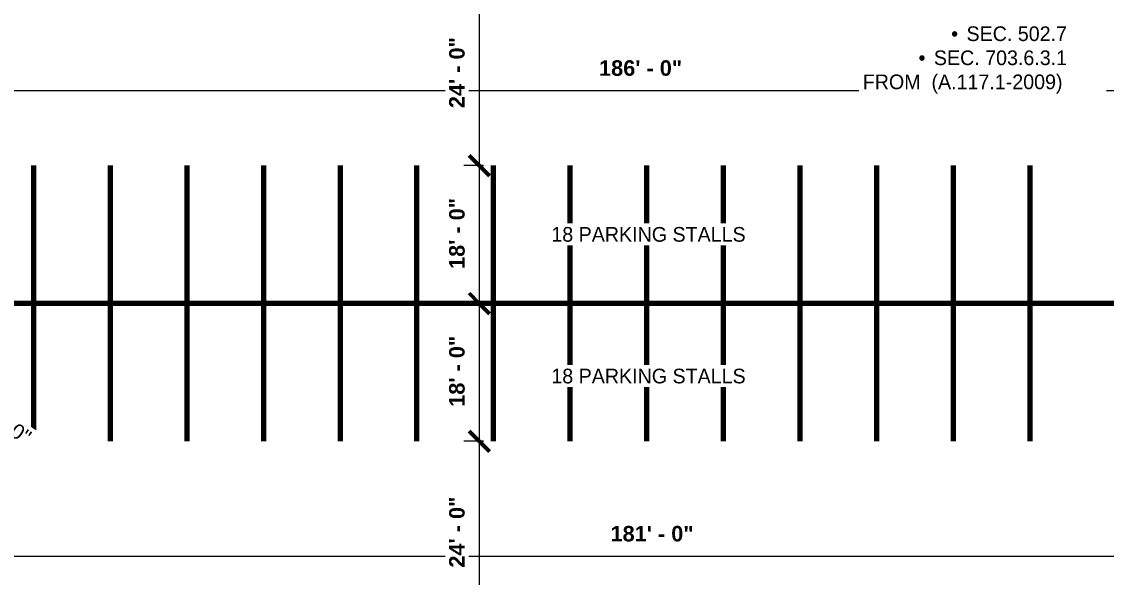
# Model space of a CAD drawing. Header units: inches. Extents: x 20001 to 27263, y -26025 to -18997.
# Drawn here: x 24100 to 25798, y -24605 to -23735 of the extents above; entities that cross this region are included whole.
import ezdxf

# ---------------------------------------------------------------- set-up
doc = ezdxf.new("R2010")
doc.units = ezdxf.units.IN
doc.header["$MEASUREMENT"] = 0
for name, color, linetype, lineweight in [('A-ANNO-DIMS', 211, 'Continuous', 9), ('A-ANNO-DIMS-256', 211, 'Continuous', 9), ('G-ANNO-TEXT', 231, 'Continuous', 9), ('PAINT', 190, 'Continuous', 70)]:
    doc.layers.add(name, color=color, linetype=linetype, lineweight=lineweight)
doc.styles.add('Arial_2', font='arial.ttf', dxfattribs={"height": 23.60479})
doc.styles.add('Arial_B', font='arialbd.ttf', dxfattribs={"height": 24.354149})
doc.styles.add('Century Gothic', font='GOTHIC.TTF', dxfattribs={"height": 22.993789})
doc.dimstyles.new('Arrow_-_3_32__Arial', dxfattribs={"dimscale": 12, "dimtxt": 24, "dimasz": 2.666667, "dimexe": 2, "dimexo": 0, "dimgap": 1.333333, "dimtad": 1, "dimjust": 3, "dimdec": 3, "dimrnd": 0.125, "dimzin": 1, "dimdsep": 46, "dimlunit": 4, "dimtxsty": 'Arial_2', "dimblk1": 'OPEN30', "dimblk2": 'OPEN30', "dimsah": 1, "dimcen": 0.09, "dimazin": 0, "dimtfac": 1, "dimtdec": 4, "dimtix": 1, "dimtmove": 0, "dimatfit": 2, "dimfxl": 1, "dimtvp": 1, "dimtfill": 1, "dimfrac": 2, "dimtolj": 1, "dimtzin": 0, "dimlwd": 50, "dimlwe": 50, "dimarcsym": 2})
doc.dimstyles.new('OD_Dimension_1', dxfattribs={"dimscale": 12, "dimtxt": 24, "dimasz": 2.666667, "dimexe": 2, "dimexo": 1.333333, "dimgap": 1.333333, "dimtad": 1, "dimdec": 3, "dimrnd": 0.125, "dimzin": 1, "dimdsep": 46, "dimlunit": 4, "dimtxsty": 'Arial_B', "dimblk1": 'OBLIQUE', "dimblk2": 'OBLIQUE', "dimsah": 1, "dimcen": 0.09, "dimdle": 2, "dimazin": 0, "dimtfac": 1, "dimtdec": 4, "dimtix": 1, "dimtmove": 0, "dimatfit": 3, "dimfxl": 1, "dimtvp": 1, "dimtfill": 1, "dimfrac": 2, "dimtolj": 1, "dimtzin": 0, "dimlwd": 13, "dimlwe": 13, "dimarcsym": 2})

# ---------------------------------------------------------------- blocks, each defined once
blk = doc.blocks.new('DIMBLOCK11-Site Plan - Phase 1')
at = {"layer": 'A-ANNO-DIMS-256', "lineweight": 50}
for p, q in [((23966.8, -24378.2), (23958.2, -24333.8)), ((23984.7, -24351.7), (23940.3, -24360.3)), ((23992.3, -24376.2), (23961, -24365.4)), ((23962.5, -24356), (23992.3, -24376.2)), ((23992.3, -24376.2), (23970.6, -24351.2))]:
    blk.add_line(p, q, dxfattribs=at)
blk.add_arc((23962.5, -24356), 36, 287.7411, 4.1355, dxfattribs=at)
blk.add_ellipse((24009.8, -24388), major_axis=(31.2, 46.1), ratio=0.701238, start_param=0, end_param=1.570796, dxfattribs=at)
at = {"layer": 'A-ANNO-DIMS-256', "color": 0, "lineweight": 50, "insert": (24047.8, -24331.8), "char_height": 23.6, "width": 100.578, "attachment_point": 1, "rotation": 325.9383, "line_spacing_factor": 0.938532, "style": 'Arial_2', "bg_fill": 3, "box_fill_scale": 1.25, "bg_fill_color": 0, "bg_fill_transparency": 0}
blk.add_mtext('3\' - 0"', dxfattribs=at)
blk = doc.blocks.new('_Open30')
at = {"color": 0, "linetype": 'ByBlock', "lineweight": -2}
for p, q in [((-1, 0.268), (0, 0)), ((0, 0), (-1, -0.268)), ((0, 0), (-1, 0))]:
    blk.add_line(p, q, dxfattribs=at)
blk = doc.blocks.new('DIMBLOCK14-Site Plan - Phase 1')
at = {"layer": 'A-ANNO-DIMS-256', "lineweight": 13}
for p, q in [((23950.5, -23652.1), (23950.5, -23866.2)), ((23950.5, -23842.2), (23950.5, -23652.1)), ((26182.5, -23652.1), (26182.5, -23866.2)), ((26182.5, -23842.2), (26182.5, -23652.1)), ((23950.5, -23842.2), (26182.5, -23842.2))]:
    blk.add_line(p, q, dxfattribs=at)
at = {"layer": 'A-ANNO-DIMS-256', "lineweight": 50}
for p, q in [((23950.5, -23842.2), (23966.5, -23826.2)), ((26182.5, -23842.2), (26198.5, -23826.2)), ((23950.5, -23842.2), (23934.5, -23858.2)), ((26182.5, -23842.2), (26166.5, -23858.2))]:
    blk.add_line(p, q, dxfattribs=at)
at = {"layer": 'A-ANNO-DIMS-256', "color": 0, "lineweight": 13, "insert": (25003.5, -23795), "char_height": 24.35, "width": 151.314, "attachment_point": 1, "line_spacing_factor": 0.938532, "style": 'Arial_B', "bg_fill": 3, "box_fill_scale": 1.25, "bg_fill_color": 0, "bg_fill_transparency": 0}
blk.add_mtext('186\' - 0"', dxfattribs=at)
blk = doc.blocks.new('_Oblique')
at = {"color": 0, "linetype": 'ByBlock', "lineweight": -2}
blk.add_line((-0.5, -0.5), (0.5, 0.5), dxfattribs=at)
blk = doc.blocks.new('DIMBLOCK19-Site Plan - Phase 1')
at = {"layer": 'A-ANNO-DIMS-256', "lineweight": 13}
for p, q in [((23998.5, -24372.1), (23998.5, -24595.9)), ((23998.5, -24571.9), (23998.5, -24372.1)), ((26170.5, -24372.1), (26170.5, -24595.9)), ((26170.5, -24571.9), (26170.5, -24372.1)), ((23998.5, -24571.9), (26170.5, -24571.9))]:
    blk.add_line(p, q, dxfattribs=at)
at = {"layer": 'A-ANNO-DIMS-256', "lineweight": 50}
for p, q in [((23998.5, -24571.9), (24014.5, -24555.9)), ((26170.5, -24571.9), (26186.5, -24555.9)), ((23998.5, -24571.9), (23982.5, -24587.9)), ((26170.5, -24571.9), (26154.5, -24587.9))]:
    blk.add_line(p, q, dxfattribs=at)
at = {"layer": 'A-ANNO-DIMS-256', "color": 0, "lineweight": 13, "insert": (25021.5, -24524.7), "char_height": 24.35, "width": 151.314, "attachment_point": 1, "line_spacing_factor": 0.938532, "style": 'Arial_B', "bg_fill": 3, "box_fill_scale": 1.25, "bg_fill_color": 0, "bg_fill_transparency": 0}
blk.add_mtext('181\' - 0"', dxfattribs=at)
blk = doc.blocks.new('DIMBLOCK98-Site Plan - Phase 1')
at = {"layer": 'A-ANNO-DIMS-256', "lineweight": 50}
for p, q in [((24816, -23672.1), (24800, -23656.1)), ((24816, -23672.1), (24832, -23688.1)), ((24816, -23960.1), (24800, -23944.1)), ((24816, -23960.1), (24832, -23976.1))]:
    blk.add_line(p, q, dxfattribs=at)
at = {"layer": 'A-ANNO-DIMS-256', "lineweight": 13}
for p, q in [((24894.5, -23672.1), (24792, -23672.1)), ((24816, -23672.1), (24816, -23960.1)), ((24816, -23672.1), (24894.5, -23672.1)), ((24822.5, -23960.1), (24792, -23960.1)), ((24816, -23960.1), (24822.5, -23960.1))]:
    blk.add_line(p, q, dxfattribs=at)
at = {"layer": 'A-ANNO-DIMS-256', "color": 0, "lineweight": 13, "insert": (24768.8, -23870), "char_height": 24.35, "width": 129.371, "attachment_point": 1, "rotation": 90, "line_spacing_factor": 0.938532, "style": 'Arial_B', "bg_fill": 3, "box_fill_scale": 1.25, "bg_fill_color": 0, "bg_fill_transparency": 0}
blk.add_mtext('24\' - 0"', dxfattribs=at)
blk = doc.blocks.new('DIMBLOCK99-Site Plan - Phase 1')
at = {"layer": 'A-ANNO-DIMS-256', "lineweight": 50}
for p, q in [((24816, -23960.1), (24800, -23944.1)), ((24816, -23960.1), (24832, -23976.1)), ((24816, -24176.1), (24800, -24160.1)), ((24816, -24176.1), (24832, -24192.1))]:
    blk.add_line(p, q, dxfattribs=at)
at = {"layer": 'A-ANNO-DIMS-256', "lineweight": 13}
for p, q in [((24822.5, -23960.1), (24792, -23960.1)), ((24816, -23960.1), (24816, -24176.1)), ((24816, -23960.1), (24822.5, -23960.1)), ((24822.6, -24176.1), (24792, -24176.1)), ((24816, -24176.1), (24822.6, -24176.1))]:
    blk.add_line(p, q, dxfattribs=at)
at = {"layer": 'A-ANNO-DIMS-256', "color": 0, "lineweight": 13, "insert": (24768.8, -24122), "char_height": 24.35, "width": 129.371, "attachment_point": 1, "rotation": 90, "line_spacing_factor": 0.938532, "style": 'Arial_B', "bg_fill": 3, "box_fill_scale": 1.25, "bg_fill_color": 0, "bg_fill_transparency": 0}
blk.add_mtext('18\' - 0"', dxfattribs=at)
blk = doc.blocks.new('DIMBLOCK100-Site Plan - Phase 1')
at = {"layer": 'A-ANNO-DIMS-256', "lineweight": 50}
for p, q in [((24816, -24176.1), (24800, -24160.1)), ((24816, -24176.1), (24832, -24192.1)), ((24816, -24392.1), (24800, -24376.1)), ((24816, -24392.1), (24832, -24408.1))]:
    blk.add_line(p, q, dxfattribs=at)
at = {"layer": 'A-ANNO-DIMS-256', "lineweight": 13}
for p, q in [((24822.6, -24176.1), (24792, -24176.1)), ((24816, -24176.1), (24816, -24392.1)), ((24816, -24176.1), (24822.6, -24176.1)), ((24822.5, -24392.1), (24792, -24392.1)), ((24816, -24392.1), (24822.5, -24392.1))]:
    blk.add_line(p, q, dxfattribs=at)
at = {"layer": 'A-ANNO-DIMS-256', "color": 0, "lineweight": 13, "insert": (24768.8, -24338), "char_height": 24.35, "width": 129.371, "attachment_point": 1, "rotation": 90, "line_spacing_factor": 0.938532, "style": 'Arial_B', "bg_fill": 3, "box_fill_scale": 1.25, "bg_fill_color": 0, "bg_fill_transparency": 0}
blk.add_mtext('18\' - 0"', dxfattribs=at)
blk = doc.blocks.new('DIMBLOCK101-Site Plan - Phase 1')
at = {"layer": 'A-ANNO-DIMS-256', "lineweight": 50}
for p, q in [((24816, -24392.1), (24800, -24376.1)), ((24816, -24392.1), (24832, -24408.1)), ((24816, -24680.1), (24800, -24664.1)), ((24816, -24680.1), (24832, -24696.1))]:
    blk.add_line(p, q, dxfattribs=at)
at = {"layer": 'A-ANNO-DIMS-256', "lineweight": 13}
for p, q in [((24822.5, -24392.1), (24792, -24392.1)), ((24816, -24392.1), (24816, -24680.1)), ((24816, -24392.1), (24822.5, -24392.1)), ((24822.5, -24680.1), (24792, -24680.1)), ((24816, -24680.1), (24822.5, -24680.1))]:
    blk.add_line(p, q, dxfattribs=at)
at = {"layer": 'A-ANNO-DIMS-256', "color": 0, "lineweight": 13, "insert": (24768.8, -24590), "char_height": 24.35, "width": 129.371, "attachment_point": 1, "rotation": 90, "line_spacing_factor": 0.938532, "style": 'Arial_B', "bg_fill": 3, "box_fill_scale": 1.25, "bg_fill_color": 0, "bg_fill_transparency": 0}
blk.add_mtext('24\' - 0"', dxfattribs=at)

msp = doc.modelspace()

# ---------------------------------------------------------------- linework, layer by layer
at = {"layer": 'PAINT'}
for p, q in [((24118.5152, -24392.0675), (24118.5152, -23960.0675)), ((24238.5152, -24392.0675), (24238.5152, -23960.0675)), ((24358.5152, -24392.0675), (24358.5152, -23960.0675)), ((24478.5152, -24392.0675), (24478.5152, -23960.0675)), ((24598.5152, -24392.0675), (24598.5152, -23960.0675)), ((24718.5152, -24392.0675), (24718.5152, -23960.0675)), ((24838.5152, -24392.0675), (24838.5152, -23960.0675)), ((24958.5152, -24392.0675), (24958.5152, -23960.0675)), ((25078.5152, -24392.0675), (25078.5152, -23960.0675)), ((25198.5152, -24392.0675), (25198.5152, -23960.0675)), ((25318.5152, -24392.0675), (25318.5152, -23960.0675)), ((25438.5152, -24392.0675), (25438.5152, -23960.0675)), ((25558.5152, -24392.0675), (25558.5152, -23960.0675)), ((25678.5152, -24392.0675), (25678.5152, -23960.0675)), ((26170.5152, -24176.0675), (23998.5152, -24176.0675))]:
    msp.add_line(p, q, dxfattribs=at)

# ---------------------------------------------------------------- dimensions: what is measured, and where the dimension line sits
at = {"layer": 'A-ANNO-DIMS', "lineweight": 13}
dim = msp.add_linear_dim(base=(26182.5152, -23842.1614), p1=(23950.5152, -23636.0675), p2=(26182.5152, -23636.0675), dimstyle='OD_Dimension_1', override={"dimpost": '<>', "dimfxl": 2232}, dxfattribs=at)
dim.commit()
dim.dimension.update_dxf_attribs({"geometry": 'DIMBLOCK14-Site Plan - Phase 1', "text_midpoint": (25066.5152, -23813.7185)})

# ---------------------------------------------------------------- next in the draw order: texts
at = {"layer": 'G-ANNO-TEXT', "color": 137, "attachment_point": 1, "line_spacing_factor": 0.984117, "style": 'Century Gothic', "bg_fill": 3, "box_fill_scale": 1.25, "bg_fill_color": 0, "bg_fill_transparency": 0}
for s, insert, char_height, width in [('•', (25554.8407, -23741.8828), 22.9938, 21.898846), ('•', (25503.7434, -23779.597), 22.9938, 21.898846), ('18 PARKING STALLS', (24928.8875, -24056.3241), 22.993789, 345.312), ('18 PARKING STALLS', (24928.8875, -24278.3241), 22.993789, 345.312)]:
    msp.add_mtext(s, dxfattribs=dict(at, insert=insert, char_height=char_height, width=width))

# ---------------------------------------------------------------- next in the draw order: dimensions: what is measured, and where the dimension line sits
at = {"layer": 'A-ANNO-DIMS', "lineweight": 13}
dim = msp.add_linear_dim(base=(24816.0026, -23960.0675), p1=(24910.5152, -23672.0675), p2=(24838.5152, -23960.0675), angle=90, dimstyle='OD_Dimension_1', override={"dimpost": '<>', "dimfxl": 296.863605}, dxfattribs=at)
dim.commit()
dim.dimension.update_dxf_attribs({"geometry": 'DIMBLOCK98-Site Plan - Phase 1', "text_midpoint": (24787.568, -23816.0675)})
at = {"layer": 'A-ANNO-DIMS', "lineweight": 50}
dim = msp.add_radius_dim(center=(23962.5152, -24356.0322), mpoint=(23992.3389, -24376.1953), dimstyle='Arrow_-_3_32__Arial', override={"dimpost": '<>'}, dxfattribs=at)
dim.commit()
dim.dimension.update_dxf_attribs({"geometry": 'DIMBLOCK11-Site Plan - Phase 1', "text_midpoint": (23993.1431, -24342.8679)})

# ---------------------------------------------------------------- next in the draw order: texts
at = {"layer": 'G-ANNO-TEXT', "color": 137, "insert": (25578.8407, -23741.8828), "char_height": 22.99379, "width": 180.446495, "attachment_point": 1, "line_spacing_factor": 0.984117, "style": 'Century Gothic', "bg_fill": 3, "box_fill_scale": 1.25, "bg_fill_color": 0, "bg_fill_transparency": 0}
msp.add_mtext('SEC. 502.7', dxfattribs=at)

# ---------------------------------------------------------------- next in the draw order: dimensions: what is measured, and where the dimension line sits
at = {"layer": 'A-ANNO-DIMS', "lineweight": 13}
dim = msp.add_linear_dim(base=(24816.0026, -24176.0675), p1=(24838.5152, -23960.0675), p2=(24838.63, -24176.0675), angle=90, dimstyle='OD_Dimension_1', override={"dimpost": '<>', "dimfxl": 216.00003}, dxfattribs=at)
dim.commit()
dim.dimension.update_dxf_attribs({"geometry": 'DIMBLOCK99-Site Plan - Phase 1', "text_midpoint": (24787.5597, -24068.0675)})
dim = msp.add_linear_dim(base=(26170.5152, -24571.8796), p1=(23998.5152, -24356.0552), p2=(26170.5152, -24356.0675), dimstyle='OD_Dimension_1', override={"dimpost": '<>', "dimfxl": 2172}, dxfattribs=at)
dim.commit()
dim.dimension.update_dxf_attribs({"geometry": 'DIMBLOCK19-Site Plan - Phase 1', "text_midpoint": (25084.5152, -24543.4367)})

# ---------------------------------------------------------------- next in the draw order: texts
at = {"layer": 'G-ANNO-TEXT', "color": 137, "insert": (25527.7434, -23779.597), "char_height": 22.993789, "width": 241.763265, "attachment_point": 1, "line_spacing_factor": 0.984117, "style": 'Century Gothic', "bg_fill": 3, "box_fill_scale": 1.25, "bg_fill_color": 0, "bg_fill_transparency": 0}
msp.add_mtext('SEC. 703.6.3.1', dxfattribs=at)

# ---------------------------------------------------------------- next in the draw order: dimensions: what is measured, and where the dimension line sits
at = {"layer": 'A-ANNO-DIMS', "lineweight": 13}
dim = msp.add_linear_dim(base=(24816.0026, -24392.0675), p1=(24838.63, -24176.0675), p2=(24838.5152, -24392.0675), angle=90, dimstyle='OD_Dimension_1', override={"dimpost": '<>', "dimfxl": 216.00003}, dxfattribs=at)
dim.commit()
dim.dimension.update_dxf_attribs({"geometry": 'DIMBLOCK100-Site Plan - Phase 1', "text_midpoint": (24787.5597, -24284.0675)})

# ---------------------------------------------------------------- next in the draw order: texts
at = {"layer": 'G-ANNO-TEXT', "color": 137, "insert": (25416.4243, -23817.3113), "char_height": 22.993789, "width": 375.346229, "attachment_point": 1, "line_spacing_factor": 0.984117, "style": 'Century Gothic', "bg_fill": 3, "box_fill_scale": 1.25, "bg_fill_color": 0, "bg_fill_transparency": 0}
msp.add_mtext('FROM  (A.117.1-2009)', dxfattribs=at)

# ---------------------------------------------------------------- next in the draw order: dimensions: what is measured, and where the dimension line sits
at = {"layer": 'A-ANNO-DIMS', "lineweight": 13}
dim = msp.add_linear_dim(base=(24816.0026, -24680.0675), p1=(24838.5152, -24392.0675), p2=(24838.5152, -24680.0675), angle=90, dimstyle='OD_Dimension_1', override={"dimpost": '<>', "dimfxl": 288}, dxfattribs=at)
dim.commit()
dim.dimension.update_dxf_attribs({"geometry": 'DIMBLOCK101-Site Plan - Phase 1', "text_midpoint": (24787.568, -24536.0675)})

doc.saveas('drawing.dxf')
